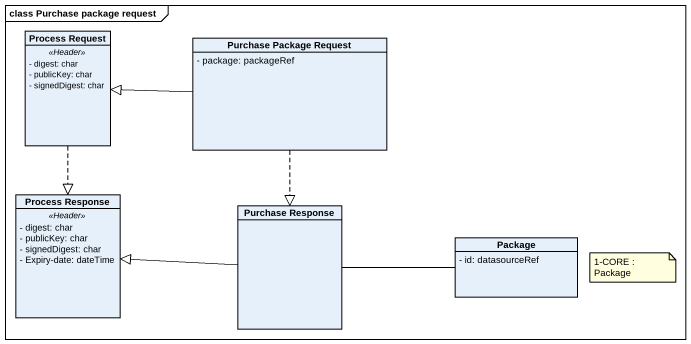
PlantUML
@startuml
mainframe class Purchase package request
hide circle
hide empty members
skinparam classAttributeIconSize 0
class "Process Request" as Process_Request {
  .. <<Header>> ..
  - digest: char
  - publicKey: char
  - signedDigest: char
}
class "Purchase Package Request" as Purchase_Package_Request {
  - package: packageRef
}
class "Process Response" as Process_Response {
  .. <<Header>> ..
  - digest: char
  - publicKey: char
  - signedDigest: char
  - Expiry-date: dateTime
}
class "Purchase Response" as Purchase_Response
class "Package" as Package_ {
  - id: datasourceRef
}
Process_Request ..|> Process_Response
Purchase_Package_Request -left-|> Process_Request
Purchase_Package_Request ..|> Purchase_Response
Purchase_Response -left-|> Process_Response
Purchase_Response -right- Package_
note as N1
  1-CORE : Package
end note
@enduml
